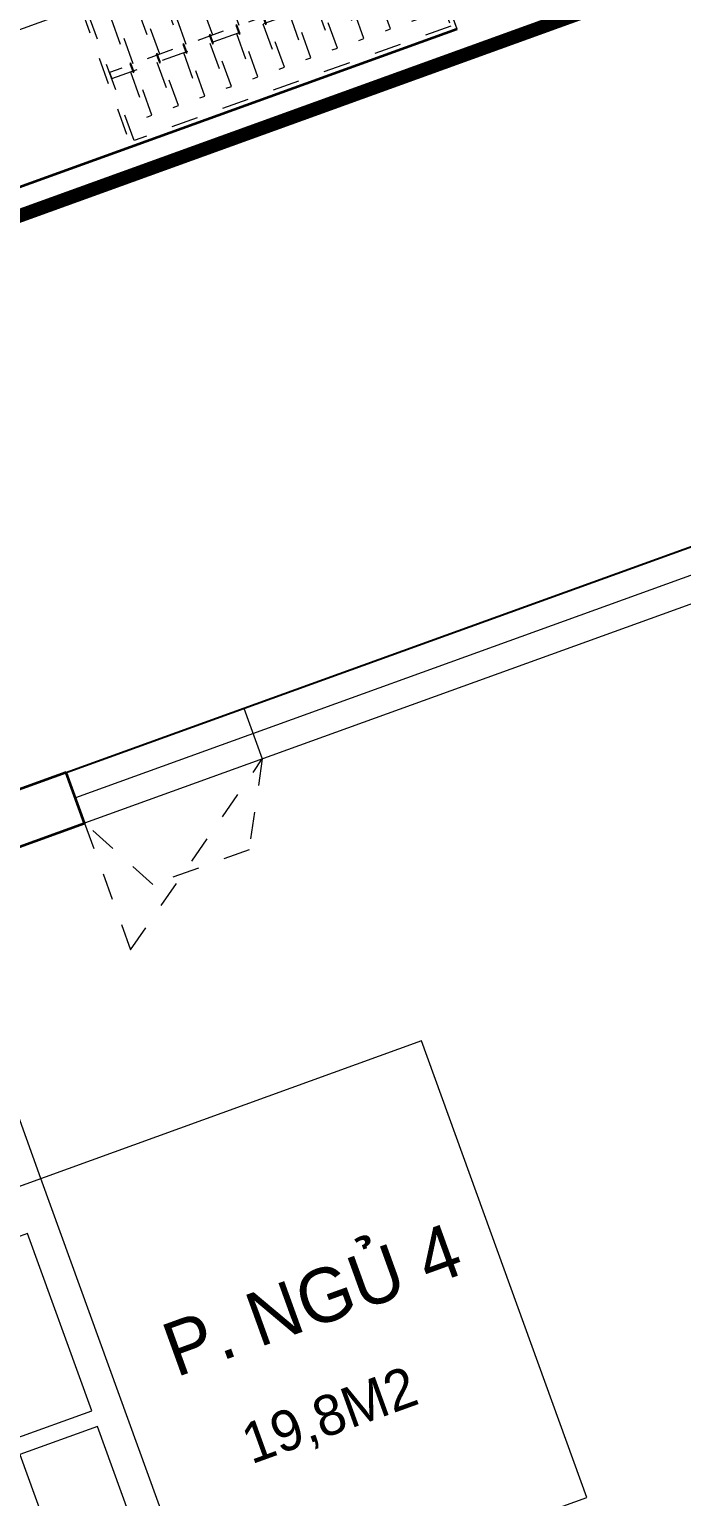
# Model space of a CAD drawing. Header units: metres. Extents: x 568332 to 569219, y 2065964 to 2066430.
# Drawn here: x 568647.88 to 568650.3, y 2066215.57 to 2066221.01 of the extents above; entities that cross this region are included whole.
import ezdxf

# ---------------------------------------------------------------- set-up
doc = ezdxf.new("R2010")
doc.units = ezdxf.units.M
for name, pattern in [('HIDDEN', [0.375, 0.25, -0.125]), ('HIDDEN2', [0.1875, 0.125, -0.0625]), ('X-5M-G-MB PHONGNGU$0$HIDDEN2', [0.1875, 0.125, -0.0625])]:
    doc.linetypes.add(name, pattern=pattern)
doc.layers.get('0').update_dxf_attribs({"linetype": 'CONTINUOUS'})
doc.layers.get('DEFPOINTS').update_dxf_attribs({"linetype": 'CONTINUOUS'})
for name, color, linetype, lineweight in [('-CONCRETE', 1, 'CONTINUOUS', 35), ('-DIM', 9, 'CONTINUOUS', 13), ('-DOOR', 137, 'CONTINUOUS', 9), ('-FURNITURE', 46, 'CONTINUOUS', 9), ('-LINE1', 7, 'CONTINUOUS', 18), ('-LINE2', 252, 'CONTINUOUS', 9), ('-WALL', 4, 'CONTINUOUS', 35), ('TEXT25', 2, 'CONTINUOUS', 13)]:
    doc.layers.add(name, color=color, linetype=linetype, lineweight=lineweight)
doc.layers.add('TIMDUONG', color=1, linetype='CONTINUOUS')
doc.styles.add('SVN_AVO_thuong', font='')
doc.styles.add('T1', font='', dxfattribs={"height": 200})
doc.styles.get('SVN_AVO_thuong').set_extended_font_data('SVN-Avo')
doc.styles.get('T1').set_extended_font_data('VNgeometric Light')

# ---------------------------------------------------------------- blocks, each defined once
blk = doc.blocks.new('1800X2000')
at = {"layer": '-FURNITURE'}
blk.add_line((325497.3064970744, 17765.29446492715), (325497.3064973904, 19565.2944651944), dxfattribs=at)
for points in [[(323997.3057774993, 19565.2944651944), (325997.3064971831, 19565.2944651944), (325997.3064971831, 17765.29446484288), (323997.3057774993, 17765.29446484288)], [(325612.9490047574, 19390.79434491032), (325919.0064973457, 19390.79434491032), (325919.0064973457, 18691.29434485664), (325612.9490047574, 18691.29434485664)], [(325612.9490046239, 18629.79434491026), (325919.0064972151, 18629.79434491026), (325919.0064972151, 17946.79434485664), (325612.9490046239, 17946.79434485664)]]:
    blk.add_lwpolyline(points, close=True, dxfattribs=at)
blk = doc.blocks.new('M3-T3')
at = {"layer": '-DOOR'}
for p, q in [((194487.266450168, -18760.06198991953), (191987.266450168, -18760.18084125441)), ((192687.2697950078, -18760.14285680896), (192687.2806476546, -18960.14285605807)), ((194487.266450168, -18860.06198983853), (191987.266450168, -18860.18084117341)), ((194487.266450168, -18960.06198975754), (191987.266450168, -18960.18084109241))]:
    blk.add_line(p, q, dxfattribs=at)
at = {"layer": '-FURNITURE'}
blk.add_lwpolyline([(190886.8206694438, -19494.41325168601), (190886.820669194, -20144.413251379), (191386.820669194, -20144.41325146671), (191386.8206694438, -19494.41325177373)], close=True, dxfattribs=at)
at = {"layer": '-LINE1'}
blk.add_lwpolyline([(188687.2143092155, -18759.57623124123), (188687.2145869732, -16759.58063983917), (197687.0341882706, -16759.61038422585), (197685.3186700344, -18759.6059756279)], dxfattribs=at)
blk.add_lwpolyline([(188687.2143092155, -18759.57623124123), (188687.2145869732, -16759.58063983917), (197687.0341882706, -16759.61038422585), (197685.3186700344, -18759.6059756279)], dxfattribs=at)
at = {"layer": '-LINE2', "linetype": 'HIDDEN2', "ltscale": 10}
for p, q in [((191987.2665561558, -19460.18103933791), (192687.1862347695, -18960.16574104987)), ((191987.2665561558, -18960.18103933791), (191987.2665561558, -19460.18103933791))]:
    blk.add_line(p, q, dxfattribs=at)
blk.add_lwpolyline([(192687.2502751247, -18960.04595641886), (192526.8615309306, -19260.04595641886), (192147.655194362, -19260.18084109241), (191987.266450168, -18960.18084109241)], dxfattribs=at)
at = {"layer": '-WALL'}
blk.add_lwpolyline([(191987.2752233922, -18760.0404384134), (190687.0531665199, -18759.99178884448), (190687.0531665199, -21959.97352530621), (190886.7366292019, -21959.97979977659), (190886.8371637466, -18959.99178881869), (190886.8371637466, -18959.99178881869), (191987.2752233924, -18960.11064011803), (191987.2752233922, -18760.0404384134)], dxfattribs=at)
at = {"layer": 'DEFPOINTS', "color": 2}
blk.add_lwpolyline([(190687.0531665199, -18759.99178884448), (197687.0869390598, -18759.93650662957), (197687.2198008524, -33759.95474645017), (193987.1860273216, -33759.97799791822), (193987.1949903176, -34259.94575578987), (191687.1860273216, -34259.98698839126), (191687.1860273216, -33759.97799791822), (190687.186032368, -33760.06785478708), (190687.0531665199, -18759.99178884448)], dxfattribs=at)
at = {"layer": 'TIMDUONG', "color": 1, "linetype": 'HIDDEN', "ltscale": 10, "const_width": 50}
blk.add_lwpolyline([(188687.2145862579, -16759.61038422585), (197687.1908392906, -16759.61038422585), (197687.2145872116, -36446.76013541222), (188686.828327179, -36237.56837296486)], close=True, dxfattribs=at)
at = {"layer": '-DIM', "xscale": -1, "rotation": 359.9999999899488}
blk.add_blockref('1800X2000', (516884.1271628621, -39709.70777376216), dxfattribs=at)
at = {"layer": 'TEXT25'}
for s, height, style, p in [('P. NGỦ 4', 200, 'SVN_AVO_thuong', (191606.8150258881, -21008.72564853221)), ('19,8M2', 150, 'T1', (191759.4300699393, -21406.89308843204))]:
    blk.add_text(s, height=height, rotation=359.9999999899488, dxfattribs=dict(at, style=style)).set_placement(p)
blk = doc.blocks.new('*U205')
at = {"linetype": 'X-5M-G-MB PHONGNGU$0$HIDDEN2'}
for points in [[(0, 600.0000000004657), (0, 0), (1401.697562136169, -4.603379542393737e-10), (1401.697562136169, 600.0000000000053)], [(1381.697562136169, 579.999661371932), (1381.697562136169, 19.99966137193211), (20, 20.00000000046566), (20, 580.0000000004657)], [(1381.697562136169, 286.6991212950142), (1381.697562136169, 313.099121294921), (20, 313.0991212953813), (19.99999859370291, 286.6991212952417)], [(113.7817614636733, 319.1750910408318), (109.4317788550979, 319.1750910408318), (109.4317788550979, 280.441767644881), (113.7817614636733, 280.441767644881)], [(227.7817614636733, 319.1750910407849), (223.4317788550979, 319.1750910407849), (223.4317788550979, 280.4417676448341), (227.7817614636733, 280.4417676448341)], [(341.7817614636733, 319.175091040738), (337.4317788550979, 319.175091040738), (337.4317788550979, 280.4417676447872), (341.7817614636733, 280.4417676447872)], [(455.7817614636733, 319.1750910406911), (451.4317788550979, 319.1750910406911), (451.4317788550979, 280.4417676447403), (455.7817614636733, 280.4417676447403)], [(569.7817614636733, 319.1750910406442), (565.431778855098, 319.1750910406442), (565.431778855098, 280.4417676446934), (569.7817614636733, 280.4417676446934)], [(683.7817614636733, 319.1750910405973), (679.431778855098, 319.1750910405973), (679.431778855098, 280.4417676446465), (683.7817614636733, 280.4417676446465)], [(797.7817614636733, 319.1750910405504), (793.431778855098, 319.1750910405504), (793.431778855098, 280.4417676445996), (797.7817614636733, 280.4417676445996)], [(911.7817614636733, 319.1750910405035), (907.431778855098, 319.1750910405035), (907.431778855098, 280.4417676445527), (911.7817614636733, 280.4417676445527)], [(1025.781761463673, 319.1750910404566), (1021.431778855098, 319.1750910404566), (1021.431778855098, 280.4417676445057), (1025.781761463673, 280.4417676445057)], [(1139.781761463673, 319.1750910404097), (1135.431778855098, 319.1750910404097), (1135.431778855098, 280.4417676444588), (1139.781761463673, 280.4417676444588)], [(1253.781761463673, 319.1750910403628), (1249.431778855098, 319.1750910403628), (1249.431778855098, 280.4417676444119), (1253.781761463673, 280.4417676444119)], [(1367.781761463673, 319.1750910403159), (1363.431778855098, 319.1750910403159), (1363.431778855098, 280.441767644365), (1367.781761463673, 280.441767644365)]]:
    blk.add_lwpolyline(points, close=True, dxfattribs=at)
for points in [[(122.2409142897814, 313.1103512093413), (122.2409142897814, 515.2497102723445), (100.1765458012815, 515.2497102723445), (100.1765458012815, 313.1103512093413)], [(236.2409142897814, 313.1103512092944), (236.2409142897814, 515.2497102722975), (214.1765458012815, 515.2497102722975), (214.1765458012815, 313.1103512092944)], [(350.2409142897814, 313.1103512092475), (350.2409142897814, 515.2497102722507), (328.1765458012815, 515.2497102722507), (328.1765458012815, 313.1103512092475)], [(464.2409142897814, 313.1103512092006), (464.2409142897814, 515.2497102722037), (442.1765458012815, 515.2497102722037), (442.1765458012815, 313.1103512092006)], [(578.2409142897814, 313.1103512091537), (578.2409142897814, 515.2497102721569), (556.1765458012815, 515.2497102721569), (556.1765458012815, 313.1103512091537)], [(692.2409142897814, 313.1103512091068), (692.2409142897814, 515.24971027211), (670.1765458012815, 515.24971027211), (670.1765458012815, 313.1103512091068)], [(806.2409142897814, 313.1103512090599), (806.2409142897814, 515.249710272063), (784.1765458012815, 515.249710272063), (784.1765458012815, 313.1103512090599)], [(920.2409142897814, 313.110351209013), (920.2409142897814, 515.2497102720162), (898.1765458012815, 515.2497102720162), (898.1765458012815, 313.110351209013)], [(1034.240914289781, 313.1103512089661), (1034.240914289781, 515.2497102719692), (1012.176545801281, 515.2497102719692), (1012.176545801281, 313.1103512089661)], [(1148.240914289781, 313.1103512089192), (1148.240914289781, 515.2497102719224), (1126.176545801281, 515.2497102719224), (1126.176545801281, 313.1103512089192)], [(1262.240914289781, 313.1103512088723), (1262.240914289781, 515.2497102718754), (1240.176545801281, 515.2497102718754), (1240.176545801281, 313.1103512088723)], [(1376.240914289781, 313.1103512088254), (1376.240914289781, 515.2497102718285), (1354.176545801281, 515.2497102718285), (1354.176545801281, 313.1103512088254)], [(100.1765458012815, 286.7103512094345), (100.1765458012815, 92.0852110228024), (122.2409142897814, 92.0852110228024), (122.2409142897814, 286.7103512094345)], [(214.1765458012815, 286.7103512093876), (214.1765458012815, 92.08521102275549), (236.2409142897814, 92.08521102275549), (236.2409142897814, 286.7103512093876)], [(328.1765458012815, 286.7103512093407), (328.1765458012815, 92.08521102270858), (350.2409142897814, 92.08521102270858), (350.2409142897814, 286.7103512093407)], [(442.1765458012815, 286.7103512092938), (442.1765458012815, 92.08521102266168), (464.2409142897814, 92.08521102266168), (464.2409142897814, 286.7103512092938)], [(556.1765458012815, 286.7103512092469), (556.1765458012815, 92.08521102261477), (578.2409142897814, 92.08521102261477), (578.2409142897814, 286.7103512092469)], [(670.1765458012815, 286.7103512092), (670.1765458012815, 92.08521102256786), (692.2409142897814, 92.08521102256786), (692.2409142897814, 286.7103512092)], [(784.1765458012815, 286.7103512091531), (784.1765458012815, 92.08521102252095), (806.2409142897814, 92.08521102252095), (806.2409142897814, 286.7103512091531)], [(898.1765458012815, 286.7103512091062), (898.1765458012815, 92.08521102247404), (920.2409142897814, 92.08521102247404), (920.2409142897814, 286.7103512091062)], [(1012.176545801281, 286.7103512090592), (1012.176545801281, 92.08521102242715), (1034.240914289781, 92.08521102242715), (1034.240914289781, 286.7103512090592)], [(1126.176545801281, 286.7103512090123), (1126.176545801281, 92.08521102238024), (1148.240914289781, 92.08521102238024), (1148.240914289781, 286.7103512090123)], [(1240.176545801281, 286.7103512089654), (1240.176545801281, 92.08521102233333), (1262.240914289781, 92.08521102233333), (1262.240914289781, 286.7103512089654)], [(1354.176545801281, 286.7103512089186), (1354.176545801281, 92.08521102228642), (1376.240914289781, 92.08521102228642), (1376.240914289781, 286.7103512089186)]]:
    blk.add_lwpolyline(points, dxfattribs=at)
blk = doc.blocks.new('M1-T3.1')
at = {"layer": '-CONCRETE', "color": 1, "linetype": 'HIDDEN', "ltscale": 10, "const_width": 50}
blk.add_lwpolyline([(339345.991792275, 50951.97500556499), (345345.9680453291, 50951.97500556491), (345346.0170700845, 30951.99839157377), (339346.0408170305, 30951.99839157377)], close=True, dxfattribs=at)
at = {"layer": '-FURNITURE'}
blk.add_lwpolyline([(344695.9617583729, 45352.24313581315), (344695.9911333651, 48752.05790940456), (345245.9033508632, 48752.0579092993), (345245.873975871, 45352.24313570789)], close=True, dxfattribs=at)
at = {"layer": '-WALL'}
for p, q in [((345345.9729480137, 48951.87497539158), (345346.0088166195, 33951.68456394272)), ((345245.9764451426, 45352.24313576051), (345245.9764458684, 48751.87363573998))]:
    blk.add_line(p, q, dxfattribs=at)
at = {"layer": '-FURNITURE', "extrusion": (0, 0, -1), "xscale": 0.916666666665974, "yscale": 0.916666666665974, "zscale": -0.916666666665974, "rotation": 270}
blk.add_blockref('*U205', (-345245.9764458684, 46637.13256771769), dxfattribs=at)

msp = doc.modelspace()

# ---------------------------------------------------------------- block references
at = {"layer": '-DIM', "xscale": 0.001, "yscale": 0.001, "zscale": 0.001, "rotation": 19.88289198407213}
msp.add_blockref('M3-T3', (568461.0978559955, 2066170.602413189), dxfattribs=at)

# ---------------------------------------------------------------- next in the draw order: block references
at = {"layer": '-DIM', "xscale": -0.001, "yscale": 0.001, "zscale": 0.001, "rotation": 109.8842955373625}
msp.add_blockref('M1-T3.1', (568574.6924383993, 2066561.100261915), dxfattribs=at)

doc.saveas('drawing.dxf')
